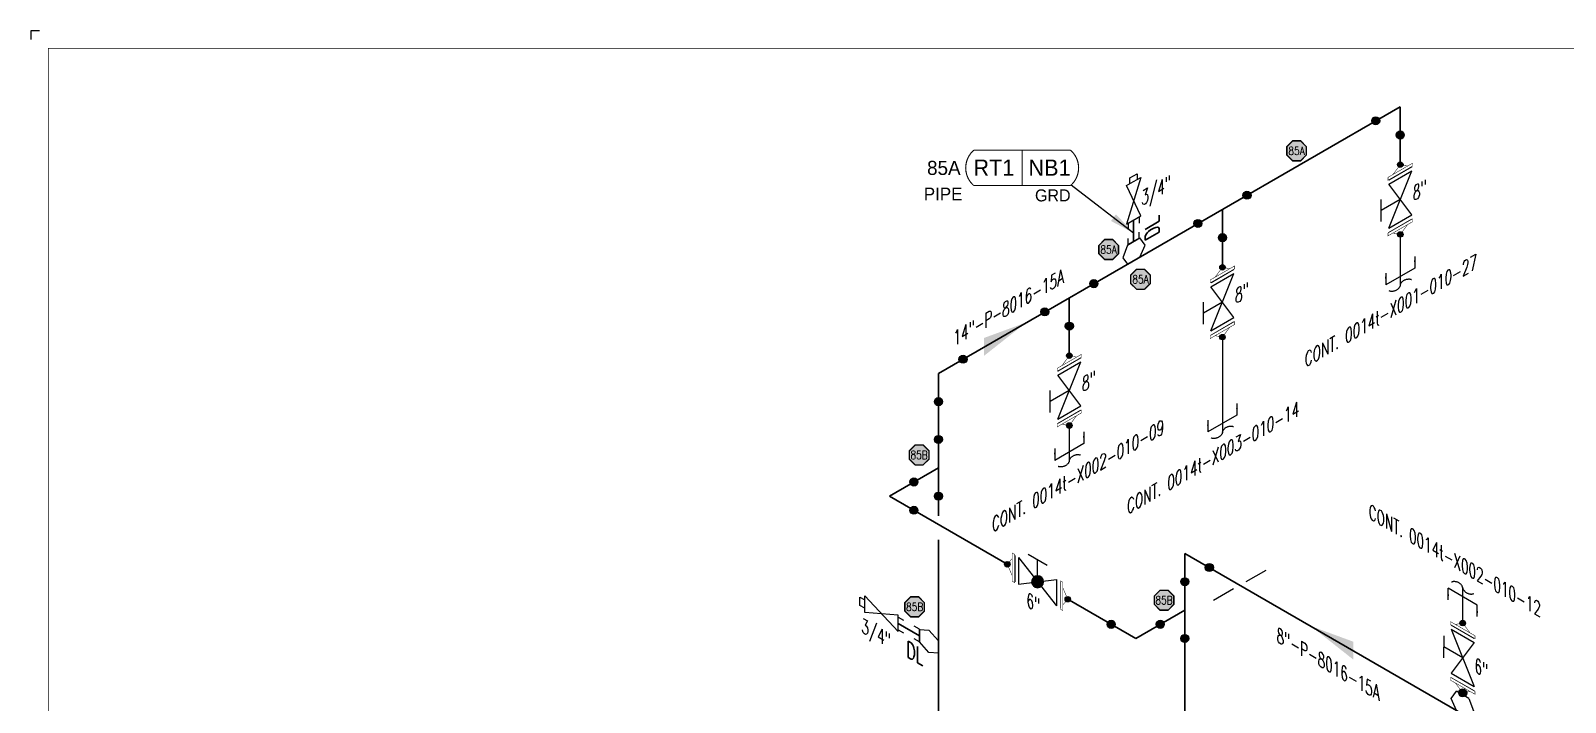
# Model space of a CAD drawing. Header units: inches. Extents: x 0.1 to 17.4, y 0.1 to 11.4.
# Drawn here: x 0.12 to 11.01, y 6.61 to 11.37 of the extents above; entities that cross this region are included whole.
import ezdxf
from ezdxf.enums import TextEntityAlignment as Align

# ---------------------------------------------------------------- set-up
doc = ezdxf.new("R2010")
doc.units = ezdxf.units.IN
doc.header["$MEASUREMENT"] = 0
doc.linetypes.add('HIDDEN2', pattern=[0.1875, 0.125, -0.0625])
for name, color, linetype in [('3', 1, 'Continuous'), ('BORDER', 3, 'Continuous'), ('COMP', 1, 'Continuous'), ('Continuation', 7, 'Continuous'), ('DL', 20, 'Continuous'), ('FITTINGS', 4, 'Continuous'), ('FLOW', 1, 'Continuous'), ('PART_PCML', 7, 'Continuous'), ('PART_SelectedCML_RT', 132, 'Continuous'), ('PIPE-ANNO', 150, 'HIDDEN2'), ('TEXT', 7, 'Continuous'), ('UNAS.PIPE', 251, 'Continuous'), ('WELD POINTS', 41, 'Continuous'), ('Welds', 7, 'Continuous')]:
    doc.layers.add(name, color=color, linetype=linetype)
doc.layers.add('PIPE', color=7, linetype='Continuous', lineweight=30)
doc.styles.add('CMLPAS', font='')
doc.styles.add('ISO30', font='simplex.shx', dxfattribs={"width": 0.85, "oblique": 30, "height": 0.075})
doc.styles.add('ISO330', font='romand.shx', dxfattribs={"width": 0.85, "height": 0.05})
doc.styles.add('PART_Standard', font='romans', dxfattribs={"width": 0.8, "height": 0.09})
doc.styles.add('Richmond', font='arial.ttf')
doc.styles.add('SIMPLEX', font='ROMANS')
doc.styles.get("Standard").update_dxf_attribs({"font": 'arial.ttf'})
doc.styles.get('CMLPAS').set_extended_font_data('Cordia New')
doc.dimstyles.new('Richmond', dxfattribs={"dimtxt": 0.18, "dimasz": 0.18, "dimexe": 0.18, "dimexo": 0.0625, "dimgap": 0.09, "dimtad": 0, "dimtih": 1, "dimtoh": 1, "dimdec": 4, "dimzin": 0, "dimdsep": 46, "dimtxsty": 'Richmond', "dimcen": 0.09, "dimadec": 0, "dimazin": 0, "dimtfac": 1, "dimtdec": 4, "dimtofl": 0, "dimtmove": 0, "dimatfit": 3, "dimfxl": 1, "dimtolj": 1, "dimtzin": 0, "dimarcsym": 0})
doc.dimstyles.get("Standard").update_dxf_attribs({"dimtxt": 0.18, "dimasz": 0.18, "dimexe": 0.18, "dimexo": 0.0625, "dimgap": 0.09, "dimtad": 0, "dimtih": 1, "dimtoh": 1, "dimdec": 4, "dimzin": 0, "dimdsep": 46, "dimtxsty": 'Standard', "dimcen": 0.09, "dimadec": 0, "dimazin": 0, "dimtfac": 1, "dimtdec": 4, "dimtofl": 0, "dimtmove": 0, "dimatfit": 3, "dimfxl": 1, "dimtolj": 1, "dimtzin": 0, "dimarcsym": 0})

# ---------------------------------------------------------------- blocks, each defined once
blk = doc.blocks.new('Border')
at = {"layer": 'BORDER', "const_width": 0.005}
blk.add_lwpolyline([(0.25, 0.25), (17.25, 0.25), (17.25, 11.25), (0.25, 11.25)], close=True, dxfattribs=at)
blk = doc.blocks.new('2_WELD_SINGLE_00')
at = {"linetype": 'ByBlock', "lineweight": -2}
h = blk.add_hatch(color=0, dxfattribs=at)
edge = h.paths.add_edge_path()
edge.add_arc((0, 0), 0.0286, 0, 360)
at = {"color": 0, "linetype": 'ByBlock', "lineweight": -2}
blk.add_circle((0, 0), 0.0286, dxfattribs=at)
blk = doc.blocks.new('*U85')
at = {"layer": 'WELD POINTS', "rotation": 150}
blk.add_blockref('2_WELD_SINGLE_00', (0.174, -0.1), dxfattribs=at)
at = {"layer": 'WELD POINTS'}
blk.add_blockref('2_WELD_SINGLE_00', (0, -0.201), dxfattribs=at)
blk = doc.blocks.new('*U86')
at = {"layer": 'WELD POINTS'}
for p, rotation in [((0, 0.201), 270), ((-0.174, -0.1), 299.9999999999999), ((0, -0.201), 180)]:
    blk.add_blockref('2_WELD_SINGLE_00', p, dxfattribs=dict(at, rotation=rotation))
blk = doc.blocks.new('*U88')
at = {"layer": 'WELD POINTS'}
for p, rotation in [((-0.174, 0.1), 330.0000000000001), ((0.174, 0.1), 120.0000000000002)]:
    blk.add_blockref('2_WELD_SINGLE_00', p, dxfattribs=dict(at, rotation=rotation))
blk = doc.blocks.new('*U87')
at = {"layer": 'WELD POINTS'}
for p, rotation in [((0.174, 0.1), 210), ((0.174, -0.1), 60.00000000000009)]:
    blk.add_blockref('2_WELD_SINGLE_00', p, dxfattribs=dict(at, rotation=rotation))
blk = doc.blocks.new('*U92')
at = {"layer": 'WELD POINTS'}
for p, rotation in [((0, 0.201), 270), ((-0.174, -0.1), 299.9999999999999), ((0, -0.201), 180)]:
    blk.add_blockref('2_WELD_SINGLE_00', p, dxfattribs=dict(at, rotation=rotation))
blk = doc.blocks.new('1_Text_330')
at = {"layer": 'TEXT', "style": 'PART_Standard', "oblique": 330, "width": 0.8}
blk.add_attdef('3/4"', (0, 0), '', height=0.09, rotation=330, dxfattribs=at)
blk = doc.blocks.new('3_VALVE_FLANGE_GATE_30')
at = {"color": 0, "linetype": 'ByBlock', "lineweight": -2}
blk.add_wipeout([(-0.162, -0.187), (-0.135, -0.172), (0, 0), (0.135, -0.016), (0.162, 0), (0.162, 0.187), (0.135, 0.172), (0, 0), (-0.135, 0.016), (-0.162, 0)], dxfattribs=at)
for p, q in [((0.135, 0.172), (-0.135, -0.172)), ((0.068, 0.195), (-0.068, 0.117)), ((0, 0), (0, 0.156)), ((0.135, 0.172), (0.135, -0.016)), ((0.162, 0.187), (0.162, 0)), ((-0.162, 0), (-0.162, -0.187)), ((-0.135, 0.016), (-0.135, -0.172)), ((0.135, -0.016), (-0.135, 0.016))]:
    blk.add_line(p, q, dxfattribs=at)
blk = doc.blocks.new('AM9A04')
at = {"linetype": 'Continuous', "const_width": 0.01}
blk.add_lwpolyline([(0, -0.289), (0, 0.289), (-0.05, 0.318), (-0.05, -0.26)], close=True, dxfattribs=at)
at = {"const_width": 0.01}
blk.add_lwpolyline([(-0.05, -0.144), (-0.15, 0.087), (-0.05, 0.202)], dxfattribs=at)
blk = doc.blocks.new('A09')
at = {"layer": 'Welds'}
h = blk.add_hatch(color=256, dxfattribs=at)
h.dxf.hatch_style = 1
h.paths.add_polyline_path([(-0.03, 0, 1), (0.03, 0, 1)])
blk.add_circle((0, 0), 0.03, dxfattribs=at)
blk = doc.blocks.new('*U50')
blk.add_wipeout([(0.052, -0.03), (0.017, -0.07), (0.017, -0.11), (0, -0.1), (0, 0.1), (0.017, 0.09), (0.017, 0.05)]).dxf.layer = 'COMP'
at = {"layer": '3', "xscale": 0.65, "yscale": 0.65, "zscale": 0.65}
blk.add_blockref('A09', (0.052, -0.03), dxfattribs=at)
at = {"layer": 'COMP', "xscale": 0.3466300616258731, "yscale": 0.3466300616258731, "zscale": 0.3466300616258731, "rotation": 180}
blk.add_blockref('AM9A04', (0, 0), dxfattribs=at)
blk = doc.blocks.new('1_BREAK-PIPE_PIPE_00')
at = {"color": 0, "linetype": 'ByBlock', "lineweight": -2}
for centre, major_axis in [((0.03, -0.092), (0, 0.101)), ((-0.03, 0.092), (0, -0.101))]:
    blk.add_ellipse(centre, major_axis=major_axis, ratio=0.711978, start_param=0.427466, end_param=3.141593, dxfattribs=at)
blk = doc.blocks.new('1_Tilde_30')
at = {"layer": 'PIPE-ANNO', "xscale": -0.5000000000000001, "yscale": 0.5000000000000001, "zscale": 0.5000000000000001, "rotation": 114.4010914305396}
blk.add_blockref('1_BREAK-PIPE_PIPE_00', (0, 0), dxfattribs=at)
blk = doc.blocks.new('1_ARROW_FLOW_30')
at = {"color": 0, "linetype": 'ByBlock'}
blk.add_solid([(-0.15, -0.15), (0.15, 0.087), (-0.15, -0.023)], dxfattribs=at)
blk = doc.blocks.new('O-let 4')
at = {"layer": 'FITTINGS', "linetype": 'ByBlock'}
for p, q in [((-0.101, 0.042), (-0.034, 0.038)), ((-0.101, -0.046), (-0.101, 0.042)), ((-0.034, 0.038), (0.034, -0.038)), ((-0.034, -0.121), (-0.101, -0.046)), ((0.034, -0.038), (0.034, -0.125)), ((0.034, -0.125), (-0.034, -0.121))]:
    blk.add_line(p, q, dxfattribs=at)
blk = doc.blocks.new('Bleeder Valve 6')
at = {"layer": 'FITTINGS', "linetype": 'ByBlock'}
for p, q in [((-0.271, 0.127), (-0.271, 0.185)), ((-0.271, 0.185), (-0.236, 0.166)), ((-0.236, 0.107), (-0.271, 0.127)), ((-0.236, 0.136), (-0.236, 0.195)), ((-0.236, 0.195), (0, -0.059)), ((-0.236, 0.077), (-0.236, 0.136)), ((0, 0.059), (-0.236, 0.077)), ((0, -0.059), (0, 0.059))]:
    blk.add_line(p, q, dxfattribs=at)
blk = doc.blocks.new('Bleeder 8')
at = {"layer": 'PIPE', "linetype": 'Continuous'}
blk.add_line((-0.135, 0.079), (-0.286, 0.167), dxfattribs=at)
for name, p in [('Bleeder Valve 6', (-0.286, 0.167)), ('O-let 4', (-0.034, 0.081))]:
    blk.add_blockref(name, p)
blk = doc.blocks.new('2_SOCKET_SINGLE_30')
at = {"color": 0, "linetype": 'ByBlock', "lineweight": -2}
for p, q in [((0, 0.063), (0.054, 0.094)), ((0, 0.063), (0, -0.063)), ((0, -0.063), (0.054, -0.031))]:
    blk.add_line(p, q, dxfattribs=at)
blk = doc.blocks.new('DL_330')
at = {"layer": 'DL', "style": 'ISO330', "oblique": 330, "width": 0.85}
blk.add_text('DL', height=0.1, rotation=330, dxfattribs=at).set_placement((0, 0))
blk = doc.blocks.new('*U89')
at = {"layer": 'WELD POINTS', "rotation": 209.9999999999999}
blk.add_blockref('2_WELD_SINGLE_00', (0.174, 0.1), dxfattribs=at)
at = {"layer": 'WELD POINTS'}
blk.add_blockref('2_WELD_SINGLE_00', (0, -0.201), dxfattribs=at)
blk = doc.blocks.new('*U96')
at = {"layer": 'WELD POINTS'}
for p, rotation in [((0.174, 0.1), 210), ((-0.174, -0.1), 299.9999999999999), ((0, -0.201), 180)]:
    blk.add_blockref('2_WELD_SINGLE_00', p, dxfattribs=dict(at, rotation=rotation))
blk = doc.blocks.new('*U95')
at = {"layer": 'WELD POINTS'}
for p, rotation in [((-0.174, -0.1), 299.9999999999999), ((0, -0.201), 90)]:
    blk.add_blockref('2_WELD_SINGLE_00', p, dxfattribs=dict(at, rotation=rotation))
blk = doc.blocks.new('1_Cont_30')
at = {"layer": 'Continuation', "style": 'PART_Standard', "oblique": 30, "width": 0.8}
blk.add_attdef('CONT', (0, 0), '', height=0.09, rotation=30, dxfattribs=at)
blk = doc.blocks.new('1_Text_30')
at = {"layer": 'TEXT', "style": 'PART_Standard', "oblique": 30, "width": 0.8}
blk.add_attdef('TEXT', (0, 0), '', height=0.09, rotation=30, dxfattribs=at)
blk = doc.blocks.new('O-let 1')
at = {"layer": 'FITTINGS', "linetype": 'ByBlock'}
for p, q in [((-0.044, -0.025), (0.044, 0.025)), ((0.083, -0.026), (0.044, 0.025)), ((-0.044, -0.025), (-0.077, -0.115)), ((0.044, -0.11), (0.083, -0.026)), ((-0.077, -0.115), (-0.043, -0.16)), ((-0.043, -0.16), (0.044, -0.11))]:
    blk.add_line(p, q, dxfattribs=at)
blk = doc.blocks.new('Bleeder Valve 3')
at = {"layer": 'FITTINGS', "linetype": 'ByBlock'}
for p, q in [((-0.026, 0.298), (0.025, 0.327)), ((0.025, 0.327), (0.025, 0.287)), ((0.051, 0.302), (-0.051, -0.03)), ((-0.051, 0.243), (0, 0.273)), ((0.051, 0.03), (-0.051, 0.243)), ((-0.026, 0.258), (-0.026, 0.298)), ((0, 0.273), (0.051, 0.302)), ((-0.051, -0.03), (0.051, 0.03))]:
    blk.add_line(p, q, dxfattribs=at)
blk = doc.blocks.new('Bleeder 3')
at = {"layer": 'PIPE', "linetype": 'Continuous'}
blk.add_line((0, 0.135), (0, 0.288), dxfattribs=at)
for name, p in [('Bleeder Valve 3', (0, 0.288)), ('O-let 1', (0, 0.135))]:
    blk.add_blockref(name, p)
blk = doc.blocks.new('DL_Vert_330')
at = {"layer": 'DL', "style": 'ISO30', "oblique": 330, "width": 0.85}
blk.add_text('DL', height=0.1, rotation=90, dxfattribs=at).set_placement((0, 0))
blk = doc.blocks.new('3_VALVE_FLANGE_GLOBE_30')
at = {"color": 0, "linetype": 'ByBlock', "lineweight": -2}
blk.add_wipeout([(-0.162, -0.187), (-0.135, -0.172), (0, 0), (0.135, -0.016), (0.162, 0), (0.162, 0.187), (0.135, 0.172), (0, 0), (-0.135, 0.016), (-0.162, 0)], dxfattribs=at)
at = {"linetype": 'ByBlock', "lineweight": -2}
blk.add_hatch(color=0, dxfattribs=at).paths.add_polyline_path([(-0.042, 0, 1), (0.042, 0, 1)])
at = {"color": 0, "linetype": 'ByBlock', "lineweight": -2}
for p, q in [((0.135, 0.172), (-0.135, -0.172)), ((0.068, 0.195), (-0.068, 0.117)), ((0, 0), (0, 0.156)), ((0.135, 0.172), (0.135, -0.016)), ((0.162, 0.187), (0.162, 0)), ((-0.162, 0), (-0.162, -0.187)), ((-0.135, 0.016), (-0.135, -0.172)), ((0.135, -0.016), (-0.135, 0.016))]:
    blk.add_line(p, q, dxfattribs=at)
blk.add_circle((0, 0), 0.0424, dxfattribs=at)
blk = doc.blocks.new('O-let 2')
at = {"layer": 'FITTINGS', "linetype": 'ByBlock'}
for p, q in [((11.097, 20.379), (11.136, 20.431)), ((11.136, 20.295), (11.097, 20.379)), ((11.224, 20.38), (11.136, 20.431)), ((11.224, 20.38), (11.257, 20.291)), ((11.223, 20.245), (11.136, 20.295)), ((11.257, 20.291), (11.223, 20.245))]:
    blk.add_line(p, q, dxfattribs=at)
blk = doc.blocks.new('1_Cont_330')
at = {"layer": 'Continuation', "style": 'PART_Standard', "oblique": 330, "width": 0.8}
blk.add_attdef('CONT.', (0, 0), '', height=0.09, rotation=330, dxfattribs=at)
blk = doc.blocks.new('4_SUPPORT_I-BEAM_30')
at = {"color": 0, "linetype": 'ByBlock', "lineweight": -2}
for p, q in [((-0.044, 0.025), (-0.186, 0.107)), ((0.186, -0.107), (0.044, -0.025))]:
    blk.add_line(p, q, dxfattribs=at)
blk = doc.blocks.new('PART_PCML')
blk.add_hatch(color=0).paths.add_polyline_path([(-0.07, -0.029), (-0.029, -0.07), (0.029, -0.07), (0.07, -0.029), (0.07, 0.029), (0.029, 0.07), (-0.029, 0.07), (-0.07, 0.029)])
at = {"color": 7, "const_width": 0.009}
blk.add_lwpolyline([(-0.07, 0.029), (-0.029, 0.07), (0.029, 0.07), (0.07, 0.029), (0.07, -0.029), (0.029, -0.07), (-0.029, -0.07), (-0.07, -0.029), (-0.07, 0.029), (-0.029, 0.07)], dxfattribs=at)
at = {"color": 18, "true_color": 0x000000}
blk.add_lwpolyline([(-0.029, 0.07), (-0.07, 0.029), (-0.07, -0.029), (-0.029, -0.07), (0.029, -0.07), (0.07, -0.029), (0.07, 0.029), (0.029, 0.07)], close=True, dxfattribs=at)
at = {"color": 7, "true_color": 0xffffff, "style": 'SIMPLEX', "width": 0.8, "flags": 1}
for tag, p in [('CIRCUIT', (-0.094, 0.089)), ('DM', (-0.053, -0.133)), ('TYPE', (-0.075, -0.204))]:
    blk.add_attdef(tag, p, '', height=0.0586, dxfattribs=at)
at = {"color": 7, "true_color": 0xffffff, "style": 'SIMPLEX', "width": 0.8}
blk.add_attdef('DMDISP', text='', height=0.0586, dxfattribs=at).set_placement((0, 0), align=Align.MIDDLE_CENTER)
blk = doc.blocks.new('CMLPAS')
at = {"const_width": 0.008}
blk.add_lwpolyline([(0.063, 0.125, 0.454441), (0.063, -0.125), (0.75, -0.125, 0.454441), (0.75, 0.125)], format="xyb", close=True, dxfattribs=at)
blk.add_lwpolyline([(0.406, -0.125), (0.406, 0.125)], dxfattribs=at)
at = {"style": 'CMLPAS', "flags": 1}
for tag, p in [('STATE', (0.75, 0.623)), ('DL', (0.75, 0.482)), ('CIRCUIT', (0.75, 0.341)), ('SUBSINTERVAL(MONTHS)', (-0.025, -0.335)), ('OLD_ID', (0.75, -0.337)), ('OLD_NDE', (0.75, -0.478)), ('OLD_ENTY', (0.741, -0.636)), ('SIZE', (0.747, -0.761)), ('SPEC', (0.747, -0.902)), ('JUSTIFY', (0.747, -1.043)), ('COMMENTS', (0.747, -1.185)), ('OLD_ASSET', (0.75, -1.326)), ('SCHED', (0.737, -1.469)), ('NOM_THICK', (0.752, -1.61)), ('CORR_ALLOW', (0.763, -1.745)), ('TML_STATUS', (0.772, -1.878)), ('FLOW_ORDER', (0.778, -2.13))]:
    blk.add_attdef(tag, text='', height=0.1, dxfattribs=at).set_placement(p, align=Align.MIDDLE_RIGHT)
at = {"style": 'CMLPAS'}
for tag, height, p in [('CHILD', 0.25, (0.75, 0.269)), ('###', 0.115, (0.75, 0.002)), ('ACCESS', 0.085, (0.75, -0.195))]:
    blk.add_attdef(tag, text='', height=height, dxfattribs=at).set_placement(p, align=Align.MIDDLE_RIGHT)
at = {"color": 152, "style": 'CMLPAS'}
for tag, height, p in [('SPECIAL', 0.085, (0.405, 0.19)), ('DM-TYPE', 0.1, (-0.03, 0)), ('COMP', 0.09, (-0.017, -0.185))]:
    blk.add_attdef(tag, text='', height=height, dxfattribs=at).set_placement(p, align=Align.MIDDLE_RIGHT)
at = {"style": 'CMLPAS'}
blk.add_attdef('NDE', text='', height=0.115, dxfattribs=at).set_placement((0.206, 0.002), align=Align.MIDDLE_CENTER)
blk = doc.blocks.new('*U67')
at = {"color": 20, "linetype": 'ByBlock', "ltscale": 0.7}
blk.add_line((-0.103, -0.122), (0.103, -0.003), dxfattribs=at)
for points in [[(0.103, -0.086), (0.103, -0.003)], [(-0.103, -0.204), (-0.103, -0.122)]]:
    blk.add_leader(points, dimstyle='Richmond', override={"dimasz": 0.04, "dimgap": 0.09, "dimtad": 0}, dxfattribs=at)

msp = doc.modelspace()

# ---------------------------------------------------------------- linework, layer by layer
for p, q in [((0.125, 11.375), (0.125, 11.312)), ((0.188, 11.375), (0.125, 11.375))]:
    msp.add_line(p, q)
at = {"layer": 'PIPE'}
for p, q in [((6.563, 8.945), (9.838, 10.836)), ((9.838, 10.836), (9.838, 10.425)), ((8.577, 10.108), (8.577, 9.697)), ((7.491, 9.481), (7.491, 9.071)), ((6.563, 7.935), (6.563, 8.945)), ((6.563, 8.275), (6.215, 8.074)), ((7.962, 7.065), (6.215, 8.074)), ((6.563, 5.841), (6.563, 7.765)), ((10.965, 6.135), (8.31, 7.668)), ((8.31, 7.668), (8.31, 4.833)), ((8.31, 7.266), (7.962, 7.065)), ((10.281, 6.666), (10.281, 6.679))]:
    msp.add_line(p, q, dxfattribs=at)

# ---------------------------------------------------------------- block references
at = {"layer": 'BORDER'}
msp.add_blockref('Border', (0, 0), dxfattribs=at)
at = {"layer": 'Continuation'}
for p, values in [((9.161, 8.986), {'CONT': 'CONT. 0014t-X001-010-27'}), ((7.9, 7.943), {'CONT': 'CONT. 0014t-X003-010-14'})]:
    msp.add_blockref('1_Cont_30', p, dxfattribs=at).add_auto_attribs(values)
at = {"layer": 'DL'}
for name, p in [('DL_Vert_330', (8.129, 9.932)), ('DL_330', (6.335, 6.938))]:
    msp.add_blockref(name, p, dxfattribs=at)
at = {"layer": 'DL', "rotation": 180}
for p in [(9.838, 9.57), (8.577, 8.527)]:
    msp.add_blockref('*U67', p, dxfattribs=at)
at = {"layer": 'FITTINGS'}
for name, p in [('Bleeder 3', (7.947, 9.745)), ('Bleeder 8', (6.563, 7.005))]:
    msp.add_blockref(name, p, dxfattribs=at)
for p, xscale, yscale, zscale, rotation in [((7.947, 10.032), -0.713168504377533, 0.713168504377533, 0.713168504377533, 119.9952760451079), ((7.947, 9.88), -0.7131685043775329, 0.7131685043775329, 0.7131685043775329, 299.9952760451079), ((6.277, 7.172), -0.713168504377533, 0.713168504377533, 0.713168504377533, 179.995276045108), ((6.428, 7.085), -0.7131685043775329, 0.7131685043775328, 0.7131685043775329, 359.995276045108)]:
    msp.add_blockref('2_SOCKET_SINGLE_30', p, dxfattribs=dict(at, xscale=xscale, yscale=yscale, zscale=zscale, rotation=rotation))
at = {"layer": 'FITTINGS', "xscale": -1}
msp.add_blockref('4_SUPPORT_I-BEAM_30', (8.7, 7.443), dxfattribs=at)
at = {"layer": 'FLOW'}
msp.add_blockref('1_ARROW_FLOW_30', (7.036, 9.219), dxfattribs=at)
at = {"layer": 'FLOW', "xscale": -1}
msp.add_blockref('1_ARROW_FLOW_30', (9.355, 7.065), dxfattribs=at)
at = {"layer": 'PART_PCML', "color": 13}
for p, values in [((9.103, 10.523), {'DMDISP': '85A'}), ((7.77, 9.823), {'DMDISP': '85A'}), ((7.996, 9.612), {'DMDISP': '85A'}), ((6.426, 8.366), {'DMDISP': '85B'}), ((8.163, 7.336), {'DMDISP': '85B'}), ((6.394, 7.289), {'DMDISP': '85B'})]:
    msp.add_blockref('PART_PCML', p, dxfattribs=at).add_auto_attribs(values)
at = {"layer": 'PART_SelectedCML_RT'}
msp.add_blockref('CMLPAS', (6.75, 10.402), dxfattribs=at).add_auto_attribs({'###': 'NB1', 'NDE': 'RT1', 'DM-TYPE': '85A', 'COMP': 'PIPE', 'ACCESS': 'GRD'})
at = {"layer": 'PIPE-ANNO', "rotation": 180}
for p in [(9.838, 9.57), (8.577, 8.527), (7.491, 8.325)]:
    msp.add_blockref('1_Tilde_30', p, dxfattribs=at)
at = {"layer": 'PIPE-ANNO', "xscale": -1}
msp.add_blockref('1_Tilde_30', (10.281, 7.424), dxfattribs=at)
at = {"layer": 'TEXT'}
for name, p, values in [('1_Text_30', (8.002, 10.131), {'TEXT': '3/4"'}), ('1_Text_330', (7.187, 7.293), {'3/4"': '6"'}), ('1_Text_330', (6.016, 7.111), {'3/4"': '3/4"'}), ('1_Text_330', (8.961, 7.043), {'3/4"': '8"-P-8016-15A'})]:
    msp.add_blockref(name, p, dxfattribs=at).add_auto_attribs(values)
at = {"layer": 'WELD POINTS'}
for name, p in [('*U95', (9.838, 10.836)), ('*U96', (8.577, 10.108)), ('*U96', (7.491, 9.481)), ('*U89', (6.563, 8.945)), ('*U92', (6.563, 8.275)), ('*U87', (6.215, 8.074)), ('*U85', (8.31, 7.668)), ('*U86', (8.31, 7.266)), ('*U88', (7.962, 7.065))]:
    msp.add_blockref(name, p, dxfattribs=at)

# ---------------------------------------------------------------- leaders
at = {"layer": 'PART_SelectedCML_RT'}
msp.add_leader([(7.947, 9.94), (7.503, 10.279)], dimstyle='Standard', dxfattribs=at)

# ---------------------------------------------------------------- next in the draw order: block references
at = {"layer": 'FITTINGS', "xscale": -1, "rotation": 120}
for p in [(9.838, 10.178), (8.577, 9.45), (7.491, 8.823)]:
    msp.add_blockref('3_VALVE_FLANGE_GATE_30', p, dxfattribs=at)
at = {"layer": 'FITTINGS', "xscale": -1}
msp.add_blockref('3_VALVE_FLANGE_GLOBE_30', (7.266, 7.467), dxfattribs=at)
at = {"layer": 'FITTINGS', "xscale": -1, "yscale": -1, "rotation": 240}
msp.add_blockref('3_VALVE_FLANGE_GATE_30', (10.281, 6.927), dxfattribs=at)

# ---------------------------------------------------------------- next in the draw order: block references
at = {"layer": 'COMP', "ltscale": 0.65}
for p, rotation in [((9.838, 10.365), 120), ((8.577, 9.637), 120), ((7.491, 9.01), 120), ((7.103, 7.561), 180)]:
    msp.add_blockref('*U50', p, dxfattribs=dict(at, rotation=rotation))
msp.add_blockref('*U50', (7.428, 7.373), dxfattribs=at)
at = {"layer": 'COMP', "ltscale": 0.65, "xscale": -1, "rotation": 60.00000000000002}
msp.add_blockref('*U50', (10.281, 6.739), dxfattribs=at)

# ---------------------------------------------------------------- next in the draw order: wipeouts: each hides what was drawn before it
for points in [[(9.838, 9.93), (9.786, 9.94), (9.751, 9.92), (9.751, 9.94), (9.924, 10.04), (9.924, 10.02), (9.89, 10)], [(8.577, 9.202), (8.525, 9.212), (8.49, 9.192), (8.49, 9.212), (8.663, 9.312), (8.663, 9.292), (8.629, 9.272)], [(7.491, 8.575), (7.439, 8.585), (7.404, 8.565), (7.404, 8.585), (7.578, 8.685), (7.578, 8.665), (7.543, 8.645)], [(10.281, 7.174), (10.229, 7.164), (10.194, 7.184), (10.194, 7.164), (10.367, 7.064), (10.367, 7.084), (10.333, 7.104)]]:
    msp.add_wipeout(points).dxf.layer = 'UNAS.PIPE'

# ---------------------------------------------------------------- next in the draw order: hatches: boundary and pattern name
at = {"layer": 'UNAS.PIPE'}
h = msp.add_hatch(color=256, dxfattribs=at)
h.dxf.hatch_style = 1
h.paths.add_polyline_path([(9.857, 9.93, 1), (9.818, 9.93, 1)])
h = msp.add_hatch(color=256, dxfattribs=at)
h.dxf.hatch_style = 1
h.paths.add_polyline_path([(8.596, 9.202, 1), (8.557, 9.202, 1)])
h = msp.add_hatch(color=256, dxfattribs=at)
h.dxf.hatch_style = 1
h.paths.add_polyline_path([(7.511, 8.575, 1), (7.472, 8.575, 1)])
h = msp.add_hatch(color=256, dxfattribs=at)
h.dxf.hatch_style = 1
h.paths.add_polyline_path([(10.3, 7.174, 1), (10.261, 7.174, 1)])

# ---------------------------------------------------------------- next in the draw order: linework, layer by layer
for p, q in [((9.838, 9.93), (9.838, 9.57)), ((8.577, 9.202), (8.577, 8.527)), ((7.491, 8.575), (7.491, 8.325)), ((10.281, 7.174), (10.281, 7.424))]:
    msp.add_line(p, q, dxfattribs=at)
for centre in [(9.838, 9.93), (8.577, 9.202), (7.491, 8.575), (10.281, 7.174)]:
    msp.add_circle(centre, 0.0195, dxfattribs=at)

# ---------------------------------------------------------------- next in the draw order: block references
for name, p, values in [('1_Cont_330', (9.614, 7.918), {'CONT.': 'CONT. 0014t-X002-010-12'}), ('1_Text_330', (10.365, 6.829), {'3/4"': '6"'})]:
    msp.add_blockref(name, p).add_auto_attribs(values)
at = {"layer": 'Continuation'}
msp.add_blockref('1_Cont_30', (6.942, 7.815), dxfattribs=at).add_auto_attribs({'CONT': 'CONT. 0014t-X002-010-09'})
at = {"layer": 'DL', "rotation": 180}
msp.add_blockref('*U67', (7.491, 8.325), dxfattribs=at)
at = {"layer": 'DL', "xscale": -1}
msp.add_blockref('*U67', (10.281, 7.424), dxfattribs=at)
at = {"layer": 'FITTINGS'}
msp.add_blockref('O-let 2', (-0.899, -13.74), dxfattribs=at)
at = {"layer": 'TEXT'}
for p, values in [((9.928, 10.165), {'TEXT': '8"'}), ((6.669, 9.136), {'TEXT': '14"-P-8016-15A'}), ((8.667, 9.437), {'TEXT': '8"'}), ((7.581, 8.81), {'TEXT': '8"'})]:
    msp.add_blockref('1_Text_30', p, dxfattribs=at).add_auto_attribs(values)
at = {"layer": 'UNAS.PIPE', "yscale": 0.3466300616258732, "zscale": 0.3466300616258732}
for p, xscale, rotation in [((9.838, 9.99), 0.3466300616258732, 120), ((8.577, 9.262), 0.3466300616258732, 120), ((7.491, 8.635), 0.3466300616258732, 120), ((10.281, 7.114), -0.3466300616258732, 60.00000000000002)]:
    msp.add_blockref('AM9A04', p, dxfattribs=dict(at, xscale=xscale, rotation=rotation))
at = {"layer": 'WELD POINTS'}
msp.add_blockref('2_WELD_SINGLE_00', (10.281, 6.679), dxfattribs=at)

doc.saveas('drawing.dxf')
